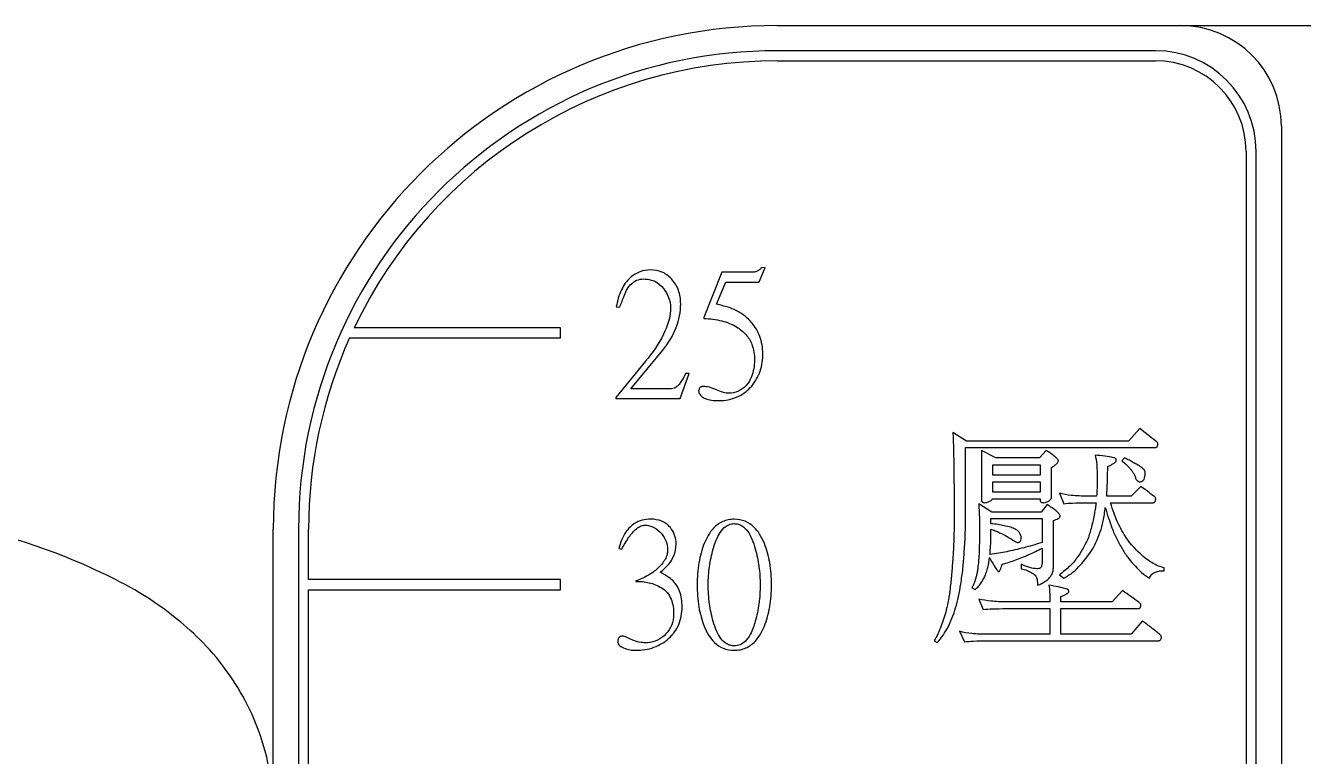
# Model space of a CAD drawing. Header units: inches. Extents: x 707 to 13003, y 909 to 9309.
# Drawn here: x 1441.1 to 1466.45, y 1635.18 to 1649.69 of the extents above; entities that cross this region are included whole.
import ezdxf

# ---------------------------------------------------------------- set-up
doc = ezdxf.new("R2010")
doc.units = ezdxf.units.IN
doc.header["$MEASUREMENT"] = 0

# ---------------------------------------------------------------- blocks, each defined once
blk = doc.blocks.new('BKM-1')
at = {"color": 2}
for p, q in [((45, -69), (53, -69)), ((53, -69), (56, -69)), ((52.5, -69.5), (45, -69.5)), ((45, -69.7), (52.5, -69.7)), ((55, -71), (55, -117)), ((54.3, -71.5), (54.3, -116.5)), ((54.5, -116.5), (54.5, -71.5)), ((43.901, -73.895), (43.544, -74.795)), ((44.523, -73.895), (43.901, -73.895)), ((44.648, -74.072), (44.76, -73.8)), ((44.76, -73.8), (44.686, -73.807)), ((43.792, -74.53), (43.976, -74.096)), ((43.976, -74.096), (44.594, -74.096)), ((41.805, -74.581), (41.873, -74.591)), ((40.7, -75), (36.604, -75)), ((40.7, -75.2), (40.7, -75)), ((36.512, -75.2), (40.7, -75.2)), ((42.091, -76.215), (42.726, -75.441)), ((42.386, -75.665), (41.795, -76.385)), ((43.072, -76.402), (43.249, -75.906)), ((43.249, -75.906), (43.181, -75.906)), ((42.851, -76.215), (42.091, -76.215)), ((41.795, -76.385), (41.795, -76.402)), ((41.795, -76.402), (43.072, -76.402)), ((52.192, -77), (51.968, -77.25)), ((48.752, -77.25), (48.485, -77.079)), ((51.968, -77.25), (48.752, -77.25)), ((48.735, -78.736), (48.735, -77.377)), ((48.735, -77.377), (52.49, -77.377)), ((49.336, -77.584), (49.049, -77.434)), ((49.049, -77.434), (49.049, -78.41)), ((50.331, -77.434), (50.201, -77.584)), ((49.274, -77.927), (49.274, -77.72)), ((49.274, -77.72), (50.215, -77.72)), ((50.201, -77.584), (49.336, -77.584)), ((50.215, -77.72), (50.215, -77.927)), ((50.439, -78.353), (50.439, -77.771)), ((51.889, -77.584), (51.832, -77.641)), ((50.215, -77.927), (49.274, -77.927)), ((49.274, -78.265), (49.274, -78.058)), ((49.274, -78.058), (50.215, -78.058)), ((50.215, -78.058), (50.215, -78.265)), ((50.215, -78.265), (49.274, -78.265)), ((50.595, -78.285), (50.683, -78.492)), ((51.333, -78.342), (51.14, -78.342)), ((52.019, -78.342), (51.534, -78.342)), ((52.212, -78.149), (52.019, -78.342)), ((49.254, -78.659), (48.996, -78.492)), ((49.268, -78.393), (50.215, -78.393)), ((50.215, -78.393), (50.215, -78.429)), ((50.351, -78.509), (50.232, -78.659)), ((51.14, -78.472), (51.324, -78.472)), ((51.613, -78.472), (52.45, -78.472)), ((49.237, -78.787), (50.252, -78.787)), ((49.237, -78.889), (49.237, -78.787)), ((50.232, -78.659), (49.254, -78.659)), ((50.252, -78.787), (50.252, -79.261)), ((50.476, -79.765), (50.476, -78.824)), ((35, -119), (35, -79)), ((35.5, -79), (35.5, -118.5)), ((35.7, -80), (35.7, -79)), ((49.237, -79.13), (49.237, -79)), ((41.853, -79.381), (41.914, -79.394)), ((50.252, -79.374), (50.252, -79.658)), ((49.838, -79.694), (49.838, -79.782)), ((52.677, -79.822), (52.677, -79.765)), ((40.7, -80), (35.7, -80)), ((40.7, -80.2), (40.7, -80)), ((42.193, -80.026), (42.193, -80.036)), ((50.595, -79.902), (50.683, -79.972)), ((35.7, -80.2), (40.7, -80.2)), ((35.7, -85), (35.7, -80.2)), ((48.859, -80.16), (48.922, -80.197)), ((50.626, -80.44), (50.626, -80.333)), ((51.849, -80.216), (51.642, -80.44)), ((48.996, -80.384), (49.086, -80.591)), ((50.408, -80.44), (49.543, -80.44)), ((49.543, -80.574), (50.408, -80.574)), ((50.408, -80.574), (50.408, -81.084)), ((51.642, -80.44), (50.626, -80.44)), ((50.626, -81.084), (50.626, -80.574)), ((50.626, -80.574), (52.155, -80.574)), ((52.243, -80.818), (52.019, -81.084)), ((48.615, -81.025), (48.715, -81.232)), ((50.408, -81.084), (49.166, -81.084)), ((52.019, -81.084), (50.626, -81.084)), ((48.113, -81.212), (48.17, -81.249)), ((49.166, -81.212), (52.549, -81.212))]:
    blk.add_line(p, q, dxfattribs=at)
for centre, radius, start, end in [((45, -79), 10, 90, 180), ((53, -71), 2, 0, 90), ((45, -79), 9.5, 90, 180), ((45, -79), 9.3, 90, 154.5256), ((52.5, -71.5), 2, 0, 90), ((52.5, -71.5), 1.8, 0, 90), ((45, -79), 9.3, 155.8829, 180)]:
    blk.add_arc(centre, radius, start, end, dxfattribs=at)
for points, knots in [([(-27.984, -76.131), (-27.984, -76.132), (-27.852, -76.066), (-27.242, -75.843), (-26.575, -75.646), (-24.515, -75.154), (-22.928, -74.845), (-18.939, -74.177), (-16.451, -73.815), (-10.898, -73.073), (-7.814, -72.692), (-1.406, -71.923), (1.92, -71.535), (8.464, -70.752), (11.679, -70.357), (17.687, -69.557), (20.471, -69.152), (25.417, -68.308), (27.525, -67.878), (30.435, -67.036), (31.407, -66.737), (32.973, -65.722), (33.448, -65.373), (34.331, -64.262), (34.738, -63.558), (35.033, -62.051), (35.024, -61.364), (34.754, -60.14), (34.506, -59.612), (33.906, -58.676), (33.55, -58.317), (32.669, -57.561), (32.18, -57.292), (30.819, -56.626), (29.949, -56.344), (27.782, -55.744), (26.458, -55.451), (23.758, -54.936), (22.456, -54.712), (19.723, -54.28), (18.302, -54.072), (13.886, -53.457), (10.682, -53.052), (6.909, -52.595), (6.455, -52.54), (6, -52.485)], [27.266861, 27.266861, 27.266861, 27.266861, 27.372921, 27.372921, 27.56142, 27.56142, 27.827204, 27.827204, 28.130204, 28.130204, 28.445651, 28.445651, 28.766086, 28.766086, 29.089941, 29.089941, 29.418906, 29.418906, 29.763515, 29.763515, 30.000894, 30.000894, 30.090227, 30.090227, 30.16121, 30.16121, 30.210568, 30.210568, 30.260295, 30.260295, 30.322788, 30.322788, 30.428753, 30.428753, 30.625608, 30.625608, 30.851946, 30.851946, 31.030272, 31.030272, 31.199534, 31.199534, 31.53063, 31.53063, 31.57565, 31.57565, 31.57565, 31.57565]), ([(42.08, -74.007), (42.007, -74.074), (41.951, -74.155), (41.857, -74.35), (41.825, -74.466), (41.805, -74.581)], [-0.06473193, -0.06473193, -0.06473193, -0.06473193, -0.03505862, -0.03505862, 0, 0, 0, 0]), ([(42.023, -74.231), (42.046, -74.193), (42.073, -74.157), (42.137, -74.097), (42.172, -74.073), (42.253, -74.039), (42.297, -74.031), (42.342, -74.031)], [-0.03981663, -0.03981663, -0.03981663, -0.03981663, -0.02646726, -0.02646726, -0.01351988, -0.01351988, 0, 0, 0, 0]), ([(42.488, -73.851), (42.413, -73.851), (42.339, -73.863), (42.199, -73.917), (42.136, -73.957), (42.08, -74.007)], [-0.04514189, -0.04514189, -0.04514189, -0.04514189, -0.02254608, -0.02254608, 0, 0, 0, 0]), ([(42.342, -74.031), (42.395, -74.031), (42.447, -74.037), (42.545, -74.065), (42.59, -74.086), (42.687, -74.152), (42.733, -74.202), (42.77, -74.259)], [-0.051069, -0.051069, -0.051069, -0.051069, -0.03525039, -0.03525039, -0.02044018, -0.02044018, 0, 0, 0, 0]), ([(42.899, -74.028), (42.871, -73.998), (42.841, -73.972), (42.776, -73.927), (42.742, -73.908), (42.637, -73.864), (42.563, -73.851), (42.488, -73.851)], [-0.04636798, -0.04636798, -0.04636798, -0.04636798, -0.03423349, -0.03423349, -0.02263313, -0.02263313, 0, 0, 0, 0]), ([(43.082, -74.524), (43.082, -74.43), (43.069, -74.338), (43.006, -74.167), (42.96, -74.093), (42.899, -74.028)], [-0.05470889, -0.05470889, -0.05470889, -0.05470889, -0.02667521, -0.02667521, 0, 0, 0, 0]), ([(44.686, -73.807), (44.672, -73.823), (44.656, -73.839), (44.624, -73.864), (44.607, -73.874), (44.568, -73.891), (44.546, -73.895), (44.523, -73.895)], [-0.01925198, -0.01925198, -0.01925198, -0.01925198, -0.01271209, -0.01271209, -0.00693803, -0.00693803, 0, 0, 0, 0]), ([(41.873, -74.591), (41.901, -74.518), (41.935, -74.428), (41.986, -74.304), (42.007, -74.257), (42.023, -74.231)], [-0.02180505, -0.02180505, -0.02180505, -0.02180505, -0.00900863, -0.00900863, 0, 0, 0, 0]), ([(42.77, -74.259), (42.81, -74.317), (42.841, -74.381), (42.88, -74.517), (42.887, -74.586), (42.882, -74.656)], [-0.04243884, -0.04243884, -0.04243884, -0.04243884, -0.02103488, -0.02103488, 0, 0, 0, 0]), ([(44.594, -74.096), (44.603, -74.096), (44.613, -74.095), (44.627, -74.092), (44.632, -74.09), (44.639, -74.085), (44.642, -74.083), (44.646, -74.078), (44.647, -74.075), (44.648, -74.072)], [-0.006296167, -0.006296167, -0.006296167, -0.006296167, -0.003599843, -0.003599843, -0.002036293, -0.002036293, -0.001000184, -0.001000184, 0, 0, 0, 0]), ([(42.726, -75.441), (42.837, -75.306), (42.93, -75.158), (43.052, -74.844), (43.082, -74.686), (43.082, -74.524)], [-0.1012027, -0.1012027, -0.1012027, -0.1012027, -0.0488849, -0.0488849, 0, 0, 0, 0]), ([(44.18, -74.656), (44.132, -74.632), (44.074, -74.61), (43.949, -74.57), (43.868, -74.548), (43.792, -74.53)], [-0.03908855, -0.03908855, -0.03908855, -0.03908855, -0.02325142, -0.02325142, 0, 0, 0, 0]), ([(42.882, -74.656), (42.872, -74.819), (42.816, -74.979), (42.651, -75.316), (42.52, -75.501), (42.386, -75.665)], [-0.1122771, -0.1122771, -0.1122771, -0.1122771, -0.0635362, -0.0635362, 0, 0, 0, 0]), ([(44.516, -74.928), (44.47, -74.87), (44.418, -74.816), (44.305, -74.725), (44.244, -74.687), (44.18, -74.656)], [-0.04378824, -0.04378824, -0.04378824, -0.04378824, -0.02152, -0.02152, 0, 0, 0, 0]), ([(43.544, -74.795), (43.543, -74.799), (43.542, -74.804), (43.541, -74.809), (43.541, -74.811), (43.541, -74.813), (43.541, -74.813), (43.542, -74.814), (43.542, -74.815), (43.543, -74.815), (43.543, -74.815), (43.544, -74.816), (43.544, -74.816), (43.544, -74.816)], [-0.00192807, -0.00192807, -0.00192807, -0.00192807, -0.000928361, -0.000928361, -0.000534277, -0.000534277, -0.000353505, -0.000353505, -0.000239022, -0.000239022, -0.000132257, -0.000132257, 0, 0, 0, 0]), ([(43.544, -74.816), (43.663, -74.819), (43.783, -74.833), (44, -74.889), (44.099, -74.928), (44.19, -74.982)], [-0.06745802, -0.06745802, -0.06745802, -0.06745802, -0.03181638, -0.03181638, 0, 0, 0, 0]), ([(44.19, -74.982), (44.26, -75.024), (44.323, -75.074), (44.428, -75.193), (44.467, -75.259), (44.534, -75.431), (44.548, -75.537), (44.546, -75.644)], [-0.0796995, -0.0796995, -0.0796995, -0.0796995, -0.05533115, -0.05533115, -0.03214781, -0.03214781, 0, 0, 0, 0]), ([(44.713, -75.553), (44.714, -75.437), (44.7, -75.323), (44.633, -75.109), (44.583, -75.014), (44.516, -74.928)], [-0.06731251, -0.06731251, -0.06731251, -0.06731251, -0.03272339, -0.03272339, 0, 0, 0, 0]), ([(-27.984, -98.988), (-27.984, -98.989), (-27.864, -98.929), (-27.293, -98.717), (-26.651, -98.524), (-24.652, -98.04), (-23.098, -97.734), (-19.173, -97.07), (-16.711, -96.709), (-11.2, -95.968), (-8.13, -95.588), (-1.739, -94.82), (1.585, -94.431), (8.135, -93.649), (11.36, -93.254), (17.396, -92.455), (20.199, -92.051), (25.186, -91.209), (27.32, -90.781), (30.231, -89.96), (31.199, -89.656), (32.805, -88.712), (33.407, -88.328), (34.407, -86.99), (34.782, -86.285), (35.039, -84.801), (35.013, -84.12), (34.721, -82.91), (34.465, -82.392), (33.853, -81.47), (33.492, -81.118), (32.589, -80.364), (32.086, -80.096), (30.614, -79.399), (29.634, -79.099), (27.342, -78.502), (26.055, -78.226), (23.402, -77.73), (22.09, -77.509), (19.337, -77.08), (17.905, -76.872), (13.458, -76.258), (10.241, -75.855), (6.611, -75.416), (6.306, -75.379), (6, -75.342)], [20.983675, 20.983675, 20.983675, 20.983675, 21.084859, 21.084859, 21.270434, 21.270434, 21.534214, 21.534214, 21.836508, 21.836508, 22.15171, 22.15171, 22.472021, 22.472021, 22.795754, 22.795754, 23.124465, 23.124465, 23.468066, 23.468066, 23.698488, 23.698488, 23.812693, 23.812693, 23.880776, 23.880776, 23.929822, 23.929822, 23.979891, 23.979891, 24.043506, 24.043506, 24.153935, 24.153935, 24.372125, 24.372125, 24.585802, 24.585802, 24.762819, 24.762819, 24.931611, 24.931611, 25.26225, 25.26225, 25.292465, 25.292465, 25.292465, 25.292465]), ([(44.462, -76.188), (44.541, -76.103), (44.602, -76.008), (44.689, -75.789), (44.71, -75.672), (44.713, -75.553)], [-0.07055061, -0.07055061, -0.07055061, -0.07055061, -0.0358242, -0.0358242, 0, 0, 0, 0]), ([(44.546, -75.644), (44.544, -75.757), (44.528, -75.872), (44.459, -76.042), (44.422, -76.102), (44.373, -76.154)], [-0.05505324, -0.05505324, -0.05505324, -0.05505324, -0.02132206, -0.02132206, 0, 0, 0, 0]), ([(43.181, -75.906), (43.148, -75.972), (43.109, -76.041), (43.059, -76.114), (43.042, -76.136), (43.025, -76.151)], [-0.02264893, -0.02264893, -0.02264893, -0.02264893, -0.00671833, -0.00671833, 0, 0, 0, 0]), ([(43.025, -76.151), (43.015, -76.161), (43.003, -76.171), (42.978, -76.187), (42.965, -76.194), (42.919, -76.211), (42.885, -76.215), (42.851, -76.215)], [-0.0190444, -0.0190444, -0.0190444, -0.0190444, -0.01461669, -0.01461669, -0.0101036, -0.0101036, 0, 0, 0, 0]), ([(43.531, -76.164), (43.522, -76.164), (43.513, -76.165), (43.497, -76.168), (43.489, -76.17), (43.474, -76.177), (43.467, -76.182), (43.454, -76.196), (43.45, -76.205), (43.441, -76.228), (43.439, -76.244), (43.439, -76.259)], [-0.01513963, -0.01513963, -0.01513963, -0.01513963, -0.01247243, -0.01247243, -0.01014631, -0.01014631, -0.00750334, -0.00750334, -0.00455338, -0.00455338, 0, 0, 0, 0]), ([(43.439, -76.259), (43.439, -76.265), (43.439, -76.271), (43.441, -76.279), (43.442, -76.281), (43.443, -76.283)], [-0.002093623, -0.002093623, -0.002093623, -0.002093623, -0.000662734, -0.000662734, 0, 0, 0, 0]), ([(43.443, -76.283), (43.448, -76.296), (43.455, -76.309), (43.471, -76.333), (43.48, -76.344), (43.515, -76.376), (43.543, -76.393), (43.644, -76.435), (43.735, -76.446), (43.833, -76.446)], [-0.05303774, -0.05303774, -0.05303774, -0.05303774, -0.04748048, -0.04748048, -0.04187569, -0.04187569, -0.02952808, -0.02952808, 0, 0, 0, 0]), ([(43.792, -76.232), (43.747, -76.212), (43.699, -76.194), (43.612, -76.171), (43.571, -76.164), (43.531, -76.164)], [-0.02693744, -0.02693744, -0.02693744, -0.02693744, -0.01201471, -0.01201471, 0, 0, 0, 0]), ([(44.037, -76.3), (44.002, -76.3), (43.964, -76.292), (43.884, -76.27), (43.836, -76.251), (43.792, -76.232)], [-0.02487772, -0.02487772, -0.02487772, -0.02487772, -0.01434385, -0.01434385, 0, 0, 0, 0]), ([(43.833, -76.446), (43.898, -76.446), (43.963, -76.44), (44.087, -76.416), (44.146, -76.398), (44.301, -76.329), (44.387, -76.267), (44.462, -76.188)], [-0.07045463, -0.07045463, -0.07045463, -0.07045463, -0.0509016, -0.0509016, -0.03251367, -0.03251367, 0, 0, 0, 0]), ([(44.373, -76.154), (44.329, -76.199), (44.278, -76.236), (44.161, -76.287), (44.1, -76.299), (44.037, -76.3)], [-0.03807798, -0.03807798, -0.03807798, -0.03807798, -0.01898629, -0.01898629, 0, 0, 0, 0]), ([(52.507, -77.25), (52.457, -77.209), (52.406, -77.169), (52.301, -77.086), (52.247, -77.043), (52.192, -77)], [-0.04010232, -0.04010232, -0.04010232, -0.04010232, -0.02081728, -0.02081728, 0, 0, 0, 0]), ([(48.485, -77.079), (48.494, -77.315), (48.499, -77.569), (48.506, -78.11), (48.508, -78.43), (48.508, -78.736)], [-0.1621501, -0.1621501, -0.1621501, -0.1621501, -0.0916758, -0.0916758, 0, 0, 0, 0]), ([(52.49, -77.377), (52.495, -77.377), (52.501, -77.377), (52.511, -77.375), (52.515, -77.373), (52.525, -77.368), (52.53, -77.365), (52.539, -77.355), (52.542, -77.349), (52.548, -77.331), (52.549, -77.318), (52.549, -77.306)], [-0.01055864, -0.01055864, -0.01055864, -0.01055864, -0.00894396, -0.00894396, -0.00750776, -0.00750776, -0.00568577, -0.00568577, -0.00352704, -0.00352704, 0, 0, 0, 0]), ([(52.549, -77.306), (52.549, -77.3), (52.548, -77.294), (52.544, -77.283), (52.541, -77.277), (52.529, -77.263), (52.518, -77.255), (52.507, -77.25)], [-0.007444087, -0.007444087, -0.007444087, -0.007444087, -0.005612801, -0.005612801, -0.00372477, -0.00372477, 0, 0, 0, 0]), ([(50.575, -77.641), (50.575, -77.638), (50.575, -77.636), (50.574, -77.631), (50.573, -77.628), (50.569, -77.619), (50.564, -77.612), (50.548, -77.591), (50.531, -77.575), (50.466, -77.52), (50.396, -77.474), (50.331, -77.434)], [-0.0360977, -0.0360977, -0.0360977, -0.0360977, -0.03505245, -0.03505245, -0.03385252, -0.03385252, -0.03088552, -0.03088552, -0.02282297, -0.02282297, 0, 0, 0, 0]), ([(51.676, -77.579), (51.616, -77.567), (51.556, -77.557), (51.433, -77.541), (51.368, -77.535), (51.304, -77.53)], [-0.03745857, -0.03745857, -0.03745857, -0.03745857, -0.01929669, -0.01929669, 0, 0, 0, 0]), ([(51.304, -77.53), (51.32, -77.575), (51.33, -77.641), (51.345, -77.814), (51.347, -77.927), (51.347, -78.024)], [-0.05170457, -0.05170457, -0.05170457, -0.05170457, -0.02921013, -0.02921013, 0, 0, 0, 0]), ([(51.724, -77.621), (51.724, -77.617), (51.724, -77.613), (51.721, -77.605), (51.719, -77.602), (51.713, -77.594), (51.709, -77.591), (51.696, -77.583), (51.686, -77.58), (51.676, -77.579)], [-0.007015313, -0.007015313, -0.007015313, -0.007015313, -0.005765798, -0.005765798, -0.00457944, -0.00457944, -0.002949046, -0.002949046, 0, 0, 0, 0]), ([(50.439, -77.771), (50.465, -77.757), (50.492, -77.739), (50.532, -77.708), (50.548, -77.694), (50.565, -77.672), (50.57, -77.665), (50.574, -77.652), (50.575, -77.646), (50.575, -77.641)], [-0.01755038, -0.01755038, -0.01755038, -0.01755038, -0.00976926, -0.00976926, -0.00414041, -0.00414041, -0.00159274, -0.00159274, 0, 0, 0, 0]), ([(51.534, -78.342), (51.541, -78.251), (51.546, -78.158), (51.552, -77.962), (51.554, -77.856), (51.554, -77.752)], [-0.05870822, -0.05870822, -0.05870822, -0.05870822, -0.03133231, -0.03133231, 0, 0, 0, 0]), ([(51.554, -77.752), (51.576, -77.745), (51.598, -77.736), (51.637, -77.716), (51.654, -77.705), (51.67, -77.692)], [-0.01311939, -0.01311939, -0.01311939, -0.01311939, -0.00616647, -0.00616647, 0, 0, 0, 0]), ([(51.67, -77.692), (51.677, -77.689), (51.684, -77.686), (51.695, -77.678), (51.7, -77.674), (51.711, -77.663), (51.716, -77.656), (51.723, -77.64), (51.724, -77.631), (51.724, -77.621)], [-0.009562525, -0.009562525, -0.009562525, -0.009562525, -0.007353285, -0.007353285, -0.005391074, -0.005391074, -0.00283567, -0.00283567, 0, 0, 0, 0]), ([(51.832, -77.641), (51.856, -77.66), (51.882, -77.681), (51.924, -77.717), (51.944, -77.735), (51.962, -77.752)], [-0.01685366, -0.01685366, -0.01685366, -0.01685366, -0.00743649, -0.00743649, 0, 0, 0, 0]), ([(52.067, -77.678), (52.04, -77.661), (52.012, -77.645), (51.953, -77.614), (51.921, -77.599), (51.889, -77.584)], [-0.02012524, -0.02012524, -0.02012524, -0.02012524, -0.01059429, -0.01059429, 0, 0, 0, 0]), ([(51.962, -77.752), (51.978, -77.77), (51.994, -77.788), (52.024, -77.826), (52.039, -77.845), (52.053, -77.865)], [-0.01453972, -0.01453972, -0.01453972, -0.01453972, -0.00729193, -0.00729193, 0, 0, 0, 0]), ([(52.206, -77.757), (52.187, -77.744), (52.166, -77.731), (52.121, -77.704), (52.094, -77.691), (52.067, -77.678)], [-0.01578416, -0.01578416, -0.01578416, -0.01578416, -0.0087718, -0.0087718, 0, 0, 0, 0]), ([(52.283, -77.828), (52.275, -77.817), (52.264, -77.806), (52.239, -77.783), (52.222, -77.769), (52.206, -77.757)], [-0.01005394, -0.01005394, -0.01005394, -0.01005394, -0.00596545, -0.00596545, 0, 0, 0, 0]), ([(52.3, -77.888), (52.3, -77.878), (52.298, -77.868), (52.293, -77.848), (52.288, -77.838), (52.283, -77.828)], [-0.006264274, -0.006264274, -0.006264274, -0.006264274, -0.003305461, -0.003305461, 0, 0, 0, 0]), ([(51.347, -78.024), (51.347, -78.076), (51.346, -78.129), (51.341, -78.235), (51.337, -78.288), (51.333, -78.342)], [-0.03180955, -0.03180955, -0.03180955, -0.03180955, -0.01606195, -0.01606195, 0, 0, 0, 0]), ([(52.053, -77.865), (52.066, -77.883), (52.077, -77.903), (52.095, -77.943), (52.102, -77.963), (52.107, -77.984)], [-0.01319118, -0.01319118, -0.01319118, -0.01319118, -0.00646725, -0.00646725, 0, 0, 0, 0]), ([(52.107, -77.984), (52.111, -77.994), (52.116, -78.004), (52.126, -78.019), (52.132, -78.026), (52.141, -78.034), (52.145, -78.036), (52.15, -78.038)], [-0.006936669, -0.006936669, -0.006936669, -0.006936669, -0.003794098, -0.003794098, -0.001391226, -0.001391226, 0, 0, 0, 0]), ([(52.15, -78.038), (52.152, -78.042), (52.155, -78.045), (52.162, -78.05), (52.165, -78.052), (52.176, -78.057), (52.184, -78.058), (52.192, -78.058)], [-0.004911912, -0.004911912, -0.004911912, -0.004911912, -0.003615424, -0.003615424, -0.002336876, -0.002336876, 0, 0, 0, 0]), ([(52.192, -78.058), (52.2, -78.058), (52.208, -78.057), (52.224, -78.052), (52.231, -78.049), (52.254, -78.035), (52.267, -78.022), (52.277, -78.007)], [-0.01032203, -0.01032203, -0.01032203, -0.01032203, -0.00788847, -0.00788847, -0.00541643, -0.00541643, 0, 0, 0, 0]), ([(52.277, -78.007), (52.285, -77.99), (52.291, -77.972), (52.298, -77.932), (52.3, -77.91), (52.3, -77.888)], [-0.01218918, -0.01218918, -0.01218918, -0.01218918, -0.00652533, -0.00652533, 0, 0, 0, 0]), ([(51.14, -78.342), (51.039, -78.342), (50.933, -78.338), (50.754, -78.319), (50.671, -78.306), (50.595, -78.285)], [-0.05404134, -0.05404134, -0.05404134, -0.05404134, -0.023621, -0.023621, 0, 0, 0, 0]), ([(52.476, -78.35), (52.434, -78.316), (52.392, -78.283), (52.304, -78.216), (52.258, -78.182), (52.212, -78.149)], [-0.03316389, -0.03316389, -0.03316389, -0.03316389, -0.01701955, -0.01701955, 0, 0, 0, 0]), ([(48.996, -78.492), (49.003, -78.582), (49.007, -78.68), (49.012, -78.889), (49.011, -79.012), (49.01, -79.13)], [-0.06248755, -0.06248755, -0.06248755, -0.06248755, -0.03536319, -0.03536319, 0, 0, 0, 0]), ([(49.049, -78.41), (49.049, -78.416), (49.05, -78.422), (49.052, -78.434), (49.054, -78.439), (49.058, -78.449), (49.062, -78.454), (49.07, -78.462), (49.076, -78.465), (49.09, -78.471), (49.1, -78.472), (49.109, -78.472)], [-0.009894345, -0.009894345, -0.009894345, -0.009894345, -0.007996734, -0.007996734, -0.006363158, -0.006363158, -0.004632524, -0.004632524, -0.002768022, -0.002768022, 0, 0, 0, 0]), ([(49.109, -78.472), (49.125, -78.472), (49.142, -78.469), (49.177, -78.46), (49.198, -78.452), (49.217, -78.444)], [-0.01101104, -0.01101104, -0.01101104, -0.01101104, -0.00622023, -0.00622023, 0, 0, 0, 0]), ([(49.217, -78.444), (49.225, -78.44), (49.233, -78.435), (49.247, -78.425), (49.253, -78.419), (49.262, -78.407), (49.266, -78.4), (49.268, -78.393)], [-0.007467289, -0.007467289, -0.007467289, -0.007467289, -0.004696146, -0.004696146, -0.002332137, -0.002332137, 0, 0, 0, 0]), ([(50.215, -78.429), (50.215, -78.433), (50.215, -78.436), (50.217, -78.441), (50.218, -78.444), (50.221, -78.451), (50.224, -78.454), (50.232, -78.461), (50.238, -78.464), (50.257, -78.471), (50.273, -78.472), (50.289, -78.472)], [-0.01048791, -0.01048791, -0.01048791, -0.01048791, -0.00944543, -0.00944543, -0.00847318, -0.00847318, -0.00693864, -0.00693864, -0.00477647, -0.00477647, 0, 0, 0, 0]), ([(50.289, -78.472), (50.318, -78.467), (50.35, -78.458), (50.39, -78.437), (50.403, -78.428), (50.421, -78.409), (50.428, -78.4), (50.437, -78.377), (50.439, -78.365), (50.439, -78.353)], [-0.02075307, -0.02075307, -0.02075307, -0.02075307, -0.01176449, -0.01176449, -0.00721101, -0.00721101, -0.00373071, -0.00373071, 0, 0, 0, 0]), ([(50.609, -78.736), (50.609, -78.73), (50.608, -78.724), (50.602, -78.711), (50.598, -78.704), (50.581, -78.68), (50.563, -78.662), (50.494, -78.602), (50.42, -78.552), (50.351, -78.509)], [-0.03885253, -0.03885253, -0.03885253, -0.03885253, -0.03634028, -0.03634028, -0.03307795, -0.03307795, -0.02437469, -0.02437469, 0, 0, 0, 0]), ([(50.683, -78.492), (50.735, -78.486), (50.807, -78.482), (50.948, -78.476), (51.05, -78.474), (51.14, -78.472)], [-0.0420183, -0.0420183, -0.0420183, -0.0420183, -0.02681281, -0.02681281, 0, 0, 0, 0]), ([(51.324, -78.472), (51.32, -78.507), (51.316, -78.542), (51.304, -78.613), (51.297, -78.649), (51.29, -78.685)], [-0.02153887, -0.02153887, -0.02153887, -0.02153887, -0.01102392, -0.01102392, 0, 0, 0, 0]), ([(51.404, -79.053), (51.43, -78.986), (51.45, -78.912), (51.483, -78.751), (51.496, -78.657), (51.506, -78.566)], [-0.04920329, -0.04920329, -0.04920329, -0.04920329, -0.02745285, -0.02745285, 0, 0, 0, 0]), ([(51.506, -78.566), (51.526, -78.637), (51.547, -78.708), (51.592, -78.843), (51.614, -78.907), (51.639, -78.971)], [-0.04264122, -0.04264122, -0.04264122, -0.04264122, -0.02051133, -0.02051133, 0, 0, 0, 0]), ([(51.75, -78.858), (51.725, -78.802), (51.702, -78.743), (51.657, -78.616), (51.634, -78.543), (51.613, -78.472)], [-0.04043529, -0.04043529, -0.04043529, -0.04043529, -0.02224276, -0.02224276, 0, 0, 0, 0]), ([(52.45, -78.472), (52.455, -78.472), (52.46, -78.472), (52.468, -78.47), (52.473, -78.468), (52.482, -78.464), (52.486, -78.46), (52.495, -78.45), (52.499, -78.443), (52.506, -78.422), (52.507, -78.407), (52.507, -78.393)], [-0.01099618, -0.01099618, -0.01099618, -0.01099618, -0.00958109, -0.00958109, -0.00829535, -0.00829535, -0.00650818, -0.00650818, -0.00419862, -0.00419862, 0, 0, 0, 0]), ([(52.507, -78.393), (52.507, -78.388), (52.506, -78.384), (52.503, -78.375), (52.5, -78.371), (52.492, -78.36), (52.484, -78.354), (52.476, -78.35)], [-0.005539872, -0.005539872, -0.005539872, -0.005539872, -0.004164469, -0.004164469, -0.002752105, -0.002752105, 0, 0, 0, 0]), ([(42.485, -78.8), (42.427, -78.8), (42.37, -78.806), (42.263, -78.835), (42.214, -78.856), (42.102, -78.926), (42.047, -78.981), (41.931, -79.144), (41.884, -79.263), (41.853, -79.381)], [-0.09323461, -0.09323461, -0.09323461, -0.09323461, -0.07604312, -0.07604312, -0.05990736, -0.05990736, -0.03648939, -0.03648939, 0, 0, 0, 0]), ([(42.896, -78.99), (42.872, -78.957), (42.844, -78.927), (42.78, -78.875), (42.745, -78.855), (42.637, -78.811), (42.561, -78.8), (42.485, -78.8)], [-0.04736208, -0.04736208, -0.04736208, -0.04736208, -0.03499534, -0.03499534, -0.02275994, -0.02275994, 0, 0, 0, 0]), ([(44.146, -78.8), (44.105, -78.8), (44.065, -78.804), (43.988, -78.819), (43.952, -78.831), (43.847, -78.877), (43.786, -78.923), (43.653, -79.064), (43.593, -79.173), (43.548, -79.282)], [-0.08195317, -0.08195317, -0.08195317, -0.08195317, -0.06991101, -0.06991101, -0.05834504, -0.05834504, -0.0355218, -0.0355218, 0, 0, 0, 0]), ([(44.743, -79.282), (44.717, -79.218), (44.686, -79.155), (44.616, -79.046), (44.579, -78.998), (44.485, -78.907), (44.428, -78.868), (44.294, -78.813), (44.221, -78.8), (44.146, -78.8)], [-0.08244459, -0.08244459, -0.08244459, -0.08244459, -0.06166293, -0.06166293, -0.0435396, -0.0435396, -0.02257482, -0.02257482, 0, 0, 0, 0]), ([(48.508, -78.736), (48.508, -78.888), (48.506, -79.041), (48.496, -79.329), (48.489, -79.467), (48.479, -79.604)], [-0.08658341, -0.08658341, -0.08658341, -0.08658341, -0.04104036, -0.04104036, 0, 0, 0, 0]), ([(48.706, -79.473), (48.716, -79.354), (48.723, -79.234), (48.732, -78.988), (48.735, -78.862), (48.735, -78.736)], [-0.07376469, -0.07376469, -0.07376469, -0.07376469, -0.03784634, -0.03784634, 0, 0, 0, 0]), ([(50.476, -78.824), (50.51, -78.814), (50.546, -78.802), (50.581, -78.781), (50.59, -78.774), (50.601, -78.761), (50.604, -78.756), (50.608, -78.746), (50.609, -78.741), (50.609, -78.736)], [-0.01562459, -0.01562459, -0.01562459, -0.01562459, -0.00651021, -0.00651021, -0.00337041, -0.00337041, -0.00154864, -0.00154864, 0, 0, 0, 0]), ([(51.29, -78.685), (51.274, -78.776), (51.255, -78.867), (51.211, -79.037), (51.188, -79.117), (51.16, -79.195)], [-0.05258997, -0.05258997, -0.05258997, -0.05258997, -0.02482604, -0.02482604, 0, 0, 0, 0]), ([(41.914, -79.394), (41.956, -79.314), (42.004, -79.23), (42.098, -79.097), (42.15, -79.034), (42.234, -78.966), (42.265, -78.946), (42.323, -78.924), (42.347, -78.919), (42.373, -78.919)], [-0.06762377, -0.06762377, -0.06762377, -0.06762377, -0.04027885, -0.04027885, -0.01835807, -0.01835807, -0.00761107, -0.00761107, 0, 0, 0, 0]), ([(42.373, -78.919), (42.404, -78.919), (42.434, -78.922), (42.494, -78.937), (42.523, -78.948), (42.608, -78.992), (42.657, -79.035), (42.699, -79.085)], [-0.03803833, -0.03803833, -0.03803833, -0.03803833, -0.02874222, -0.02874222, -0.01953196, -0.01953196, 0, 0, 0, 0]), ([(42.699, -79.085), (42.737, -79.133), (42.77, -79.185), (42.814, -79.294), (42.824, -79.348), (42.824, -79.405)], [-0.03525273, -0.03525273, -0.03525273, -0.03525273, -0.01689561, -0.01689561, 0, 0, 0, 0]), ([(42.991, -79.293), (42.991, -79.238), (42.983, -79.185), (42.951, -79.082), (42.927, -79.034), (42.896, -78.99)], [-0.03243743, -0.03243743, -0.03243743, -0.03243743, -0.01620482, -0.01620482, 0, 0, 0, 0]), ([(43.728, -79.391), (43.754, -79.297), (43.789, -79.197), (43.864, -79.061), (43.898, -79.012), (43.968, -78.947), (44, -78.925), (44.071, -78.895), (44.108, -78.888), (44.146, -78.888)], [-0.06958828, -0.06958828, -0.06958828, -0.06958828, -0.04021797, -0.04021797, -0.02302257, -0.02302257, -0.01139571, -0.01139571, 0, 0, 0, 0]), ([(44.146, -78.888), (44.172, -78.888), (44.197, -78.892), (44.248, -78.905), (44.271, -78.915), (44.339, -78.955), (44.376, -78.993), (44.475, -79.125), (44.526, -79.251), (44.563, -79.391)], [-0.08337122, -0.08337122, -0.08337122, -0.08337122, -0.07337556, -0.07337556, -0.06342031, -0.06342031, -0.0435051, -0.0435051, 0, 0, 0, 0]), ([(49.5, -78.929), (49.461, -78.919), (49.42, -78.912), (49.333, -78.899), (49.284, -78.893), (49.237, -78.889)], [-0.02644691, -0.02644691, -0.02644691, -0.02644691, -0.01438033, -0.01438033, 0, 0, 0, 0]), ([(49.237, -79), (49.265, -79.008), (49.292, -79.017), (49.35, -79.04), (49.38, -79.053), (49.41, -79.068)], [-0.01854696, -0.01854696, -0.01854696, -0.01854696, -0.00980941, -0.00980941, 0, 0, 0, 0]), ([(49.41, -79.068), (49.462, -79.091), (49.513, -79.117), (49.613, -79.174), (49.662, -79.205), (49.71, -79.238)], [-0.0346116, -0.0346116, -0.0346116, -0.0346116, -0.01740739, -0.01740739, 0, 0, 0, 0]), ([(49.722, -79), (49.694, -78.983), (49.661, -78.97), (49.589, -78.947), (49.543, -78.937), (49.5, -78.929)], [-0.0226728, -0.0226728, -0.0226728, -0.0226728, -0.01312451, -0.01312451, 0, 0, 0, 0]), ([(49.818, -79.096), (49.815, -79.086), (49.811, -79.077), (49.8, -79.06), (49.793, -79.051), (49.767, -79.025), (49.745, -79.011), (49.722, -79)], [-0.01392334, -0.01392334, -0.01392334, -0.01392334, -0.01090504, -0.01090504, -0.00767105, -0.00767105, 0, 0, 0, 0]), ([(49.838, -79.164), (49.838, -79.152), (49.836, -79.139), (49.83, -79.116), (49.825, -79.106), (49.818, -79.096)], [-0.007246357, -0.007246357, -0.007246357, -0.007246357, -0.00350315, -0.00350315, 0, 0, 0, 0]), ([(51.225, -79.436), (51.261, -79.381), (51.293, -79.322), (51.352, -79.195), (51.38, -79.124), (51.404, -79.053)], [-0.04220738, -0.04220738, -0.04220738, -0.04220738, -0.02242444, -0.02242444, 0, 0, 0, 0]), ([(51.639, -78.971), (51.667, -79.047), (51.698, -79.12), (51.769, -79.263), (51.807, -79.331), (51.849, -79.397)], [-0.04756385, -0.04756385, -0.04756385, -0.04756385, -0.02346206, -0.02346206, 0, 0, 0, 0]), ([(51.928, -79.178), (51.896, -79.129), (51.865, -79.079), (51.806, -78.972), (51.777, -78.915), (51.75, -78.858)], [-0.03667056, -0.03667056, -0.03667056, -0.03667056, -0.01903464, -0.01903464, 0, 0, 0, 0]), ([(42.678, -79.85), (42.738, -79.805), (42.793, -79.755), (42.883, -79.646), (42.918, -79.59), (42.976, -79.453), (42.991, -79.374), (42.991, -79.293)], [-0.06678766, -0.06678766, -0.06678766, -0.06678766, -0.04450865, -0.04450865, -0.02452597, -0.02452597, 0, 0, 0, 0]), ([(43.548, -79.282), (43.5, -79.406), (43.466, -79.534), (43.419, -79.809), (43.409, -79.955), (43.409, -80.101)], [-0.08351425, -0.08351425, -0.08351425, -0.08351425, -0.04369807, -0.04369807, 0, 0, 0, 0]), ([(44.883, -80.101), (44.883, -79.954), (44.873, -79.806), (44.826, -79.532), (44.792, -79.405), (44.743, -79.282)], [-0.08347072, -0.08347072, -0.08347072, -0.08347072, -0.03947083, -0.03947083, 0, 0, 0, 0]), ([(49.01, -79.13), (49.01, -79.193), (49.009, -79.257), (49.006, -79.378), (49.004, -79.436), (49.001, -79.493)], [-0.03622451, -0.03622451, -0.03622451, -0.03622451, -0.01726416, -0.01726416, 0, 0, 0, 0]), ([(49.222, -79.439), (49.227, -79.39), (49.231, -79.34), (49.236, -79.237), (49.237, -79.183), (49.237, -79.13)], [-0.03092883, -0.03092883, -0.03092883, -0.03092883, -0.01594345, -0.01594345, 0, 0, 0, 0]), ([(49.71, -79.238), (49.724, -79.246), (49.738, -79.254), (49.756, -79.259), (49.762, -79.261), (49.767, -79.261)], [-0.00564103, -0.00564103, -0.00564103, -0.00564103, -0.001546515, -0.001546515, 0, 0, 0, 0]), ([(49.767, -79.261), (49.773, -79.261), (49.779, -79.26), (49.79, -79.258), (49.795, -79.256), (49.807, -79.25), (49.813, -79.245), (49.824, -79.233), (49.828, -79.224), (49.836, -79.199), (49.838, -79.181), (49.838, -79.164)], [-0.0135235, -0.0135235, -0.0135235, -0.0135235, -0.01172064, -0.01172064, -0.01008887, -0.01008887, -0.00786012, -0.00786012, -0.00501923, -0.00501923, 0, 0, 0, 0]), ([(50.252, -79.261), (50.189, -79.282), (50.125, -79.302), (50.004, -79.337), (49.946, -79.352), (49.889, -79.365)], [-0.03763996, -0.03763996, -0.03763996, -0.03763996, -0.01764558, -0.01764558, 0, 0, 0, 0]), ([(51.16, -79.195), (51.128, -79.264), (51.093, -79.332), (51.019, -79.459), (50.98, -79.519), (50.938, -79.575)], [-0.04401954, -0.04401954, -0.04401954, -0.04401954, -0.0212, -0.0212, 0, 0, 0, 0]), ([(52.161, -79.445), (52.115, -79.401), (52.07, -79.355), (51.993, -79.266), (51.959, -79.223), (51.928, -79.178)], [-0.03522934, -0.03522934, -0.03522934, -0.03522934, -0.01627154, -0.01627154, 0, 0, 0, 0]), ([(42.824, -79.405), (42.824, -79.437), (42.82, -79.468), (42.803, -79.532), (42.791, -79.563), (42.738, -79.661), (42.685, -79.722), (42.627, -79.775)], [-0.04303325, -0.04303325, -0.04303325, -0.04303325, -0.03344066, -0.03344066, -0.02337933, -0.02337933, 0, 0, 0, 0]), ([(43.629, -80.101), (43.629, -79.98), (43.637, -79.86), (43.67, -79.622), (43.695, -79.506), (43.728, -79.391)], [-0.07201864, -0.07201864, -0.07201864, -0.07201864, -0.03576445, -0.03576445, 0, 0, 0, 0]), ([(44.563, -79.391), (44.595, -79.505), (44.619, -79.621), (44.651, -79.859), (44.659, -79.98), (44.659, -80.101)], [-0.07194682, -0.07194682, -0.07194682, -0.07194682, -0.03640608, -0.03640608, 0, 0, 0, 0]), ([(48.479, -79.604), (48.473, -79.7), (48.465, -79.796), (48.448, -79.986), (48.439, -80.08), (48.428, -80.174)], [-0.05723543, -0.05723543, -0.05723543, -0.05723543, -0.02829, -0.02829, 0, 0, 0, 0]), ([(48.638, -80.089), (48.656, -79.985), (48.671, -79.882), (48.693, -79.676), (48.701, -79.575), (48.706, -79.473)], [-0.06196407, -0.06196407, -0.06196407, -0.06196407, -0.0305223, -0.0305223, 0, 0, 0, 0]), ([(49.001, -79.493), (48.999, -79.532), (48.997, -79.572), (48.99, -79.651), (48.986, -79.691), (48.981, -79.731)], [-0.02390892, -0.02390892, -0.02390892, -0.02390892, -0.0121133, -0.0121133, 0, 0, 0, 0]), ([(49.188, -79.703), (49.193, -79.679), (49.197, -79.655), (49.204, -79.607), (49.206, -79.583), (49.208, -79.558)], [-0.01461347, -0.01461347, -0.01461347, -0.01461347, -0.00734789, -0.00734789, 0, 0, 0, 0]), ([(49.208, -79.558), (49.237, -79.612), (49.272, -79.675), (49.327, -79.767), (49.35, -79.801), (49.372, -79.826), (49.378, -79.832), (49.385, -79.837), (49.387, -79.838), (49.39, -79.839), (49.391, -79.839), (49.393, -79.839)], [-0.01868979, -0.01868979, -0.01868979, -0.01868979, -0.0097205, -0.0097205, -0.00290647, -0.00290647, -0.00103693, -0.00103693, -0.00035294, -0.00035294, 0, 0, 0, 0]), ([(49.217, -79.502), (49.219, -79.493), (49.22, -79.484), (49.222, -79.463), (49.222, -79.451), (49.222, -79.439)], [-0.006143555, -0.006143555, -0.006143555, -0.006143555, -0.003487095, -0.003487095, 0, 0, 0, 0]), ([(49.551, -79.445), (49.5, -79.457), (49.447, -79.467), (49.336, -79.486), (49.276, -79.495), (49.217, -79.502)], [-0.03379658, -0.03379658, -0.03379658, -0.03379658, -0.01797246, -0.01797246, 0, 0, 0, 0]), ([(49.461, -79.694), (49.507, -79.682), (49.553, -79.669), (49.643, -79.638), (49.687, -79.622), (49.73, -79.604)], [-0.02846294, -0.02846294, -0.02846294, -0.02846294, -0.01403241, -0.01403241, 0, 0, 0, 0]), ([(49.889, -79.365), (49.83, -79.382), (49.77, -79.397), (49.658, -79.423), (49.605, -79.435), (49.551, -79.445)], [-0.03453986, -0.03453986, -0.03453986, -0.03453986, -0.01623849, -0.01623849, 0, 0, 0, 0]), ([(49.73, -79.604), (49.775, -79.588), (49.82, -79.571), (49.913, -79.534), (49.961, -79.514), (50.008, -79.493)], [-0.02987103, -0.02987103, -0.02987103, -0.02987103, -0.01551464, -0.01551464, 0, 0, 0, 0]), ([(50.008, -79.493), (50.047, -79.476), (50.086, -79.458), (50.167, -79.418), (50.21, -79.396), (50.252, -79.374)], [-0.02704599, -0.02704599, -0.02704599, -0.02704599, -0.01428414, -0.01428414, 0, 0, 0, 0]), ([(50.938, -79.575), (50.901, -79.631), (50.852, -79.684), (50.739, -79.791), (50.666, -79.849), (50.595, -79.902)], [-0.0465768, -0.0465768, -0.0465768, -0.0465768, -0.02643123, -0.02643123, 0, 0, 0, 0]), ([(51.009, -79.712), (51.049, -79.67), (51.086, -79.627), (51.158, -79.535), (51.193, -79.486), (51.225, -79.436)], [-0.0350093, -0.0350093, -0.0350093, -0.0350093, -0.01785303, -0.01785303, 0, 0, 0, 0]), ([(51.849, -79.397), (51.884, -79.459), (51.923, -79.519), (52.009, -79.631), (52.055, -79.683), (52.104, -79.731)], [-0.04228715, -0.04228715, -0.04228715, -0.04228715, -0.02084996, -0.02084996, 0, 0, 0, 0]), ([(52.427, -79.658), (52.38, -79.631), (52.335, -79.6), (52.246, -79.529), (52.202, -79.488), (52.161, -79.445)], [-0.03419312, -0.03419312, -0.03419312, -0.03419312, -0.01789754, -0.01789754, 0, 0, 0, 0]), ([(42.627, -79.775), (42.568, -79.83), (42.502, -79.877), (42.356, -79.961), (42.275, -79.997), (42.193, -80.026)], [-0.05063226, -0.05063226, -0.05063226, -0.05063226, -0.02633152, -0.02633152, 0, 0, 0, 0]), ([(42.953, -80.047), (42.926, -80.015), (42.888, -79.984), (42.796, -79.919), (42.735, -79.882), (42.678, -79.85)], [-0.03373854, -0.03373854, -0.03373854, -0.03373854, -0.01947343, -0.01947343, 0, 0, 0, 0]), ([(48.981, -79.731), (48.979, -79.762), (48.975, -79.794), (48.966, -79.851), (48.96, -79.878), (48.953, -79.904)], [-0.01747329, -0.01747329, -0.01747329, -0.01747329, -0.00815358, -0.00815358, 0, 0, 0, 0]), ([(49.129, -79.904), (49.141, -79.873), (49.152, -79.84), (49.172, -79.773), (49.181, -79.738), (49.188, -79.703)], [-0.02102333, -0.02102333, -0.02102333, -0.02102333, -0.01074939, -0.01074939, 0, 0, 0, 0]), ([(49.393, -79.839), (49.394, -79.839), (49.395, -79.839), (49.397, -79.838), (49.398, -79.838), (49.401, -79.835), (49.403, -79.833), (49.411, -79.823), (49.416, -79.813), (49.435, -79.774), (49.449, -79.732), (49.461, -79.694)], [-0.01821596, -0.01821596, -0.01821596, -0.01821596, -0.01772129, -0.01772129, -0.01714267, -0.01714267, -0.01569535, -0.01569535, -0.01176008, -0.01176008, 0, 0, 0, 0]), ([(50.161, -79.782), (50.11, -79.782), (50.058, -79.774), (49.95, -79.745), (49.892, -79.721), (49.838, -79.694)], [-0.03365285, -0.03365285, -0.03365285, -0.03365285, -0.01815829, -0.01815829, 0, 0, 0, 0]), ([(49.838, -79.782), (49.879, -79.791), (49.919, -79.803), (49.993, -79.834), (50.027, -79.852), (50.059, -79.873)], [-0.02407408, -0.02407408, -0.02407408, -0.02407408, -0.0115893, -0.0115893, 0, 0, 0, 0]), ([(50.232, -79.751), (50.229, -79.757), (50.225, -79.761), (50.216, -79.77), (50.21, -79.773), (50.192, -79.781), (50.177, -79.782), (50.161, -79.782)], [-0.00878304, -0.00878304, -0.00878304, -0.00878304, -0.006734633, -0.006734633, -0.004587305, -0.004587305, 0, 0, 0, 0]), ([(50.252, -79.658), (50.252, -79.682), (50.25, -79.706), (50.241, -79.735), (50.237, -79.744), (50.232, -79.751)], [-0.00908601, -0.00908601, -0.00908601, -0.00908601, -0.002772005, -0.002772005, 0, 0, 0, 0]), ([(50.434, -79.91), (50.448, -79.891), (50.459, -79.869), (50.473, -79.82), (50.476, -79.792), (50.476, -79.765)], [-0.01540754, -0.01540754, -0.01540754, -0.01540754, -0.00810375, -0.00810375, 0, 0, 0, 0]), ([(50.683, -79.972), (50.748, -79.936), (50.813, -79.894), (50.922, -79.807), (50.969, -79.762), (51.009, -79.712)], [-0.04187796, -0.04187796, -0.04187796, -0.04187796, -0.01940594, -0.01940594, 0, 0, 0, 0]), ([(52.104, -79.731), (52.142, -79.777), (52.183, -79.818), (52.276, -79.899), (52.328, -79.937), (52.382, -79.972)], [-0.03690716, -0.03690716, -0.03690716, -0.03690716, -0.01928764, -0.01928764, 0, 0, 0, 0]), ([(52.382, -79.972), (52.387, -79.957), (52.393, -79.943), (52.409, -79.916), (52.419, -79.904), (52.451, -79.873), (52.476, -79.859), (52.555, -79.829), (52.616, -79.822), (52.677, -79.822)], [-0.03869338, -0.03869338, -0.03869338, -0.03869338, -0.03337104, -0.03337104, -0.0281611, -0.0281611, -0.01843427, -0.01843427, 0, 0, 0, 0]), ([(52.677, -79.765), (52.634, -79.756), (52.592, -79.742), (52.508, -79.706), (52.467, -79.683), (52.427, -79.658)], [-0.02738036, -0.02738036, -0.02738036, -0.02738036, -0.01405296, -0.01405296, 0, 0, 0, 0]), ([(42.193, -80.036), (42.281, -80.032), (42.369, -80.04), (42.543, -80.082), (42.625, -80.117), (42.702, -80.162)], [-0.05358925, -0.05358925, -0.05358925, -0.05358925, -0.02687698, -0.02687698, 0, 0, 0, 0]), ([(43.11, -80.543), (43.11, -80.436), (43.097, -80.327), (43.035, -80.16), (43, -80.1), (42.953, -80.047)], [-0.0532017, -0.0532017, -0.0532017, -0.0532017, -0.0212428, -0.0212428, 0, 0, 0, 0]), ([(43.409, -80.101), (43.409, -80.248), (43.419, -80.396), (43.465, -80.671), (43.499, -80.8), (43.548, -80.923)], [-0.08381766, -0.08381766, -0.08381766, -0.08381766, -0.03972186, -0.03972186, 0, 0, 0, 0]), ([(43.728, -80.828), (43.694, -80.713), (43.67, -80.596), (43.637, -80.353), (43.629, -80.227), (43.629, -80.101)], [-0.07365705, -0.07365705, -0.07365705, -0.07365705, -0.03782237, -0.03782237, 0, 0, 0, 0]), ([(44.659, -80.101), (44.659, -80.227), (44.651, -80.352), (44.619, -80.595), (44.596, -80.711), (44.563, -80.824)], [-0.07324327, -0.07324327, -0.07324327, -0.07324327, -0.03552282, -0.03552282, 0, 0, 0, 0]), ([(44.743, -80.923), (44.792, -80.8), (44.826, -80.672), (44.873, -80.397), (44.883, -80.248), (44.883, -80.101)], [-0.08376423, -0.08376423, -0.08376423, -0.08376423, -0.04423028, -0.04423028, 0, 0, 0, 0]), ([(48.536, -80.56), (48.559, -80.486), (48.578, -80.411), (48.612, -80.254), (48.626, -80.171), (48.638, -80.089)], [-0.04815265, -0.04815265, -0.04815265, -0.04815265, -0.02503068, -0.02503068, 0, 0, 0, 0]), ([(48.916, -80.032), (48.909, -80.055), (48.9, -80.077), (48.881, -80.12), (48.871, -80.14), (48.859, -80.16)], [-0.01399848, -0.01399848, -0.01399848, -0.01399848, -0.00679327, -0.00679327, 0, 0, 0, 0]), ([(48.953, -79.904), (48.948, -79.927), (48.943, -79.949), (48.931, -79.991), (48.924, -80.012), (48.916, -80.032)], [-0.01329836, -0.01329836, -0.01329836, -0.01329836, -0.00650477, -0.00650477, 0, 0, 0, 0]), ([(48.922, -80.197), (48.946, -80.176), (48.97, -80.155), (49.011, -80.111), (49.029, -80.089), (49.044, -80.066)], [-0.01785834, -0.01785834, -0.01785834, -0.01785834, -0.00831089, -0.00831089, 0, 0, 0, 0]), ([(49.044, -80.066), (49.06, -80.04), (49.076, -80.013), (49.105, -79.959), (49.117, -79.932), (49.129, -79.904)], [-0.01830108, -0.01830108, -0.01830108, -0.01830108, -0.00901631, -0.00901631, 0, 0, 0, 0]), ([(50.059, -79.873), (50.073, -79.879), (50.086, -79.887), (50.111, -79.907), (50.121, -79.919), (50.13, -79.933)], [-0.009462103, -0.009462103, -0.009462103, -0.009462103, -0.00485646, -0.00485646, 0, 0, 0, 0]), ([(50.13, -79.933), (50.135, -79.941), (50.14, -79.95), (50.147, -79.972), (50.15, -79.985), (50.158, -80.033), (50.161, -80.073), (50.161, -80.109)], [-0.01727617, -0.01727617, -0.01727617, -0.01727617, -0.01438515, -0.01438515, -0.01054154, -0.01054154, 0, 0, 0, 0]), ([(50.161, -80.109), (50.191, -80.099), (50.22, -80.088), (50.275, -80.06), (50.301, -80.044), (50.326, -80.026)], [-0.01851407, -0.01851407, -0.01851407, -0.01851407, -0.00916474, -0.00916474, 0, 0, 0, 0]), ([(50.326, -80.026), (50.349, -80.012), (50.37, -79.995), (50.406, -79.955), (50.421, -79.934), (50.434, -79.91)], [-0.01612377, -0.01612377, -0.01612377, -0.01612377, -0.00795976, -0.00795976, 0, 0, 0, 0]), ([(50.731, -80.182), (50.681, -80.169), (50.628, -80.156), (50.515, -80.132), (50.451, -80.12), (50.388, -80.109)], [-0.03466299, -0.03466299, -0.03466299, -0.03466299, -0.01908788, -0.01908788, 0, 0, 0, 0]), ([(50.388, -80.109), (50.396, -80.152), (50.4, -80.203), (50.407, -80.31), (50.408, -80.378), (50.408, -80.44)], [-0.03205569, -0.03205569, -0.03205569, -0.03205569, -0.01885627, -0.01885627, 0, 0, 0, 0]), ([(42.702, -80.162), (42.745, -80.187), (42.782, -80.218), (42.847, -80.295), (42.872, -80.339), (42.93, -80.481), (42.943, -80.589), (42.943, -80.692)], [-0.06092106, -0.06092106, -0.06092106, -0.06092106, -0.04611356, -0.04611356, -0.03091592, -0.03091592, 0, 0, 0, 0]), ([(48.428, -80.174), (48.419, -80.25), (48.408, -80.327), (48.383, -80.469), (48.369, -80.537), (48.352, -80.602)], [-0.04334975, -0.04334975, -0.04334975, -0.04334975, -0.02029473, -0.02029473, 0, 0, 0, 0]), ([(50.626, -80.333), (50.648, -80.325), (50.67, -80.317), (50.709, -80.298), (50.728, -80.288), (50.746, -80.276)], [-0.01322749, -0.01322749, -0.01322749, -0.01322749, -0.0063561, -0.0063561, 0, 0, 0, 0]), ([(50.782, -80.233), (50.782, -80.231), (50.782, -80.228), (50.781, -80.223), (50.78, -80.22), (50.776, -80.213), (50.773, -80.208), (50.759, -80.195), (50.746, -80.188), (50.731, -80.182)], [-0.009005429, -0.009005429, -0.009005429, -0.009005429, -0.007995729, -0.007995729, -0.006985604, -0.006985604, -0.004777177, -0.004777177, 0, 0, 0, 0]), ([(50.746, -80.276), (50.751, -80.274), (50.756, -80.272), (50.765, -80.266), (50.768, -80.263), (50.775, -80.256), (50.778, -80.252), (50.782, -80.243), (50.782, -80.238), (50.782, -80.233)], [-0.006043594, -0.006043594, -0.006043594, -0.006043594, -0.004374218, -0.004374218, -0.002950296, -0.002950296, -0.001512507, -0.001512507, 0, 0, 0, 0]), ([(52.169, -80.446), (52.118, -80.409), (52.066, -80.372), (51.959, -80.295), (51.904, -80.256), (51.849, -80.216)], [-0.03938564, -0.03938564, -0.03938564, -0.03938564, -0.02030372, -0.02030372, 0, 0, 0, 0]), ([(42.848, -81.164), (42.891, -81.126), (42.929, -81.084), (42.995, -80.992), (43.023, -80.943), (43.091, -80.781), (43.11, -80.663), (43.11, -80.543)], [-0.06998181, -0.06998181, -0.06998181, -0.06998181, -0.0528208, -0.0528208, -0.03599918, -0.03599918, 0, 0, 0, 0]), ([(48.352, -80.602), (48.338, -80.656), (48.322, -80.71), (48.288, -80.815), (48.27, -80.866), (48.25, -80.917)], [-0.03312293, -0.03312293, -0.03312293, -0.03312293, -0.01635632, -0.01635632, 0, 0, 0, 0]), ([(48.386, -80.94), (48.417, -80.879), (48.445, -80.816), (48.495, -80.689), (48.517, -80.625), (48.536, -80.56)], [-0.04096069, -0.04096069, -0.04096069, -0.04096069, -0.0204058, -0.0204058, 0, 0, 0, 0]), ([(49.543, -80.44), (49.442, -80.44), (49.335, -80.437), (49.156, -80.418), (49.072, -80.405), (48.996, -80.384)], [-0.0543602, -0.0543602, -0.0543602, -0.0543602, -0.0238535, -0.0238535, 0, 0, 0, 0]), ([(49.086, -80.591), (49.138, -80.585), (49.211, -80.581), (49.351, -80.576), (49.454, -80.575), (49.543, -80.574)], [-0.04201215, -0.04201215, -0.04201215, -0.04201215, -0.02680735, -0.02680735, 0, 0, 0, 0]), ([(52.155, -80.574), (52.16, -80.574), (52.165, -80.573), (52.175, -80.571), (52.179, -80.57), (52.188, -80.565), (52.193, -80.562), (52.201, -80.552), (52.205, -80.545), (52.211, -80.527), (52.212, -80.515), (52.212, -80.503)], [-0.01032593, -0.01032593, -0.01032593, -0.01032593, -0.00882319, -0.00882319, -0.00747785, -0.00747785, -0.00570595, -0.00570595, -0.00356185, -0.00356185, 0, 0, 0, 0]), ([(52.212, -80.503), (52.212, -80.498), (52.211, -80.493), (52.207, -80.484), (52.205, -80.479), (52.193, -80.464), (52.182, -80.454), (52.169, -80.446)], [-0.007950906, -0.007950906, -0.007950906, -0.007950906, -0.006303689, -0.006303689, -0.004468867, -0.004468867, 0, 0, 0, 0]), ([(42.943, -80.692), (42.943, -80.764), (42.931, -80.833), (42.879, -80.966), (42.84, -81.024), (42.79, -81.076)], [-0.04284156, -0.04284156, -0.04284156, -0.04284156, -0.02134891, -0.02134891, 0, 0, 0, 0]), ([(44.146, -81.314), (44.119, -81.314), (44.093, -81.31), (44.042, -81.297), (44.018, -81.286), (43.95, -81.247), (43.912, -81.21), (43.814, -81.081), (43.765, -80.961), (43.728, -80.828)], [-0.08137653, -0.08137653, -0.08137653, -0.08137653, -0.07131719, -0.07131719, -0.06133064, -0.06133064, -0.0415336, -0.0415336, 0, 0, 0, 0]), ([(44.563, -80.824), (44.539, -80.913), (44.507, -81.007), (44.436, -81.138), (44.402, -81.186), (44.331, -81.253), (44.298, -81.275), (44.225, -81.306), (44.186, -81.314), (44.146, -81.314)], [-0.06884296, -0.06884296, -0.06884296, -0.06884296, -0.04120317, -0.04120317, -0.02403051, -0.02403051, -0.01203907, -0.01203907, 0, 0, 0, 0]), ([(52.583, -81.084), (52.529, -81.04), (52.473, -80.996), (52.36, -80.907), (52.302, -80.862), (52.243, -80.818)], [-0.04321601, -0.04321601, -0.04321601, -0.04321601, -0.02203055, -0.02203055, 0, 0, 0, 0]), ([(41.931, -81.12), (41.922, -81.12), (41.914, -81.121), (41.898, -81.124), (41.891, -81.126), (41.875, -81.134), (41.868, -81.14), (41.853, -81.156), (41.848, -81.166), (41.838, -81.196), (41.836, -81.216), (41.836, -81.235)], [-0.01704085, -0.01704085, -0.01704085, -0.01704085, -0.0144869, -0.0144869, -0.0122092, -0.0122092, -0.00927516, -0.00927516, -0.00576895, -0.00576895, 0, 0, 0, 0]), ([(41.955, -81.123), (41.951, -81.122), (41.947, -81.121), (41.94, -81.12), (41.935, -81.12), (41.931, -81.12)], [-0.002406417, -0.002406417, -0.002406417, -0.002406417, -0.001273586, -0.001273586, 0, 0, 0, 0]), ([(42.152, -81.208), (42.15, -81.208), (42.142, -81.204), (42.124, -81.197), (42.109, -81.19), (42.055, -81.167), (41.996, -81.141), (41.955, -81.123)], [-0.01892755, -0.01892755, -0.01892755, -0.01892755, -0.0169466, -0.0169466, -0.01339152, -0.01339152, 0, 0, 0, 0]), ([(42.79, -81.076), (42.741, -81.127), (42.685, -81.17), (42.56, -81.231), (42.495, -81.248), (42.427, -81.252)], [-0.04179186, -0.04179186, -0.04179186, -0.04179186, -0.02047994, -0.02047994, 0, 0, 0, 0]), ([(43.548, -80.923), (43.574, -80.986), (43.605, -81.049), (43.674, -81.157), (43.711, -81.204), (43.805, -81.294), (43.862, -81.333), (43.996, -81.389), (44.07, -81.402), (44.146, -81.402)], [-0.08220575, -0.08220575, -0.08220575, -0.08220575, -0.06167399, -0.06167399, -0.04373192, -0.04373192, -0.02269426, -0.02269426, 0, 0, 0, 0]), ([(44.146, -81.402), (44.186, -81.402), (44.226, -81.398), (44.303, -81.383), (44.34, -81.371), (44.445, -81.325), (44.505, -81.28), (44.639, -81.139), (44.699, -81.032), (44.743, -80.923)], [-0.08173021, -0.08173021, -0.08173021, -0.08173021, -0.06969113, -0.06969113, -0.05813482, -0.05813482, -0.03529804, -0.03529804, 0, 0, 0, 0]), ([(48.25, -80.917), (48.231, -80.97), (48.211, -81.022), (48.165, -81.121), (48.141, -81.167), (48.113, -81.212)], [-0.03253852, -0.03253852, -0.03253852, -0.03253852, -0.01574038, -0.01574038, 0, 0, 0, 0]), ([(48.17, -81.249), (48.214, -81.2), (48.256, -81.149), (48.328, -81.045), (48.359, -80.994), (48.386, -80.94)], [-0.0377854, -0.0377854, -0.0377854, -0.0377854, -0.01807436, -0.01807436, 0, 0, 0, 0]), ([(49.166, -81.084), (49.064, -81.084), (48.958, -81.08), (48.777, -81.061), (48.693, -81.047), (48.615, -81.025)], [-0.05474225, -0.05474225, -0.05474225, -0.05474225, -0.0241414, -0.0241414, 0, 0, 0, 0]), ([(52.62, -81.141), (52.62, -81.136), (52.62, -81.131), (52.616, -81.121), (52.614, -81.116), (52.604, -81.1), (52.594, -81.092), (52.583, -81.084)], [-0.007006406, -0.007006406, -0.007006406, -0.007006406, -0.005450214, -0.005450214, -0.003831786, -0.003831786, 0, 0, 0, 0]), ([(41.836, -81.235), (41.836, -81.242), (41.837, -81.249), (41.84, -81.263), (41.842, -81.269), (41.852, -81.289), (41.862, -81.301), (41.899, -81.334), (41.936, -81.353), (41.979, -81.368)], [-0.02452311, -0.02452311, -0.02452311, -0.02452311, -0.02188897, -0.02188897, -0.01924347, -0.01924347, -0.01340101, -0.01340101, 0, 0, 0, 0]), ([(41.979, -81.368), (42.012, -81.379), (42.046, -81.388), (42.116, -81.399), (42.153, -81.402), (42.189, -81.402)], [-0.02147003, -0.02147003, -0.02147003, -0.02147003, -0.01092909, -0.01092909, 0, 0, 0, 0]), ([(42.427, -81.252), (42.383, -81.256), (42.339, -81.253), (42.246, -81.239), (42.198, -81.225), (42.152, -81.208)], [-0.02806074, -0.02806074, -0.02806074, -0.02806074, -0.01483453, -0.01483453, 0, 0, 0, 0]), ([(42.189, -81.402), (42.313, -81.402), (42.436, -81.385), (42.663, -81.303), (42.761, -81.243), (42.848, -81.164)], [-0.07238754, -0.07238754, -0.07238754, -0.07238754, -0.03518655, -0.03518655, 0, 0, 0, 0]), ([(48.715, -81.232), (48.765, -81.226), (48.837, -81.222), (48.975, -81.216), (49.077, -81.213), (49.166, -81.212)], [-0.04115657, -0.04115657, -0.04115657, -0.04115657, -0.0265869, -0.0265869, 0, 0, 0, 0]), ([(52.549, -81.212), (52.556, -81.212), (52.564, -81.211), (52.576, -81.209), (52.582, -81.207), (52.594, -81.202), (52.599, -81.198), (52.609, -81.188), (52.613, -81.181), (52.619, -81.164), (52.62, -81.152), (52.62, -81.141)], [-0.01149773, -0.01149773, -0.01149773, -0.01149773, -0.00939509, -0.00939509, -0.00757154, -0.00757154, -0.0055615, -0.0055615, -0.0033527, -0.0033527, 0, 0, 0, 0])]:
    blk.add_open_spline(points, degree=3, knots=knots, dxfattribs=at)

msp = doc.modelspace()

# ---------------------------------------------------------------- block references
msp.add_blockref('BKM-1', (1411.017, 1718.69))

doc.saveas('drawing.dxf')
